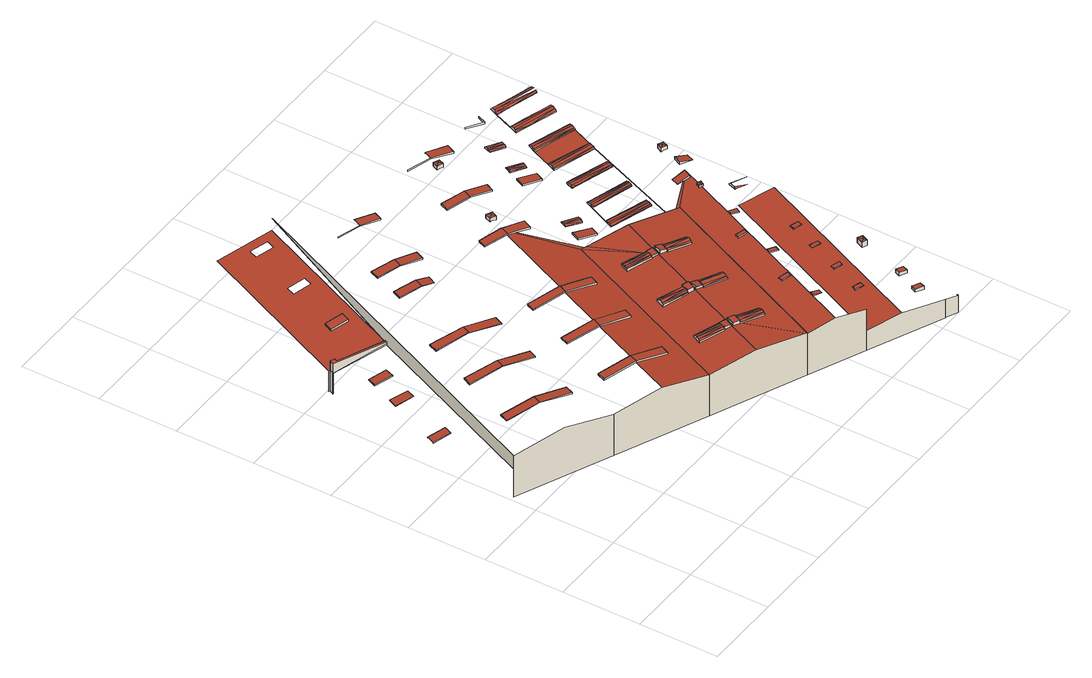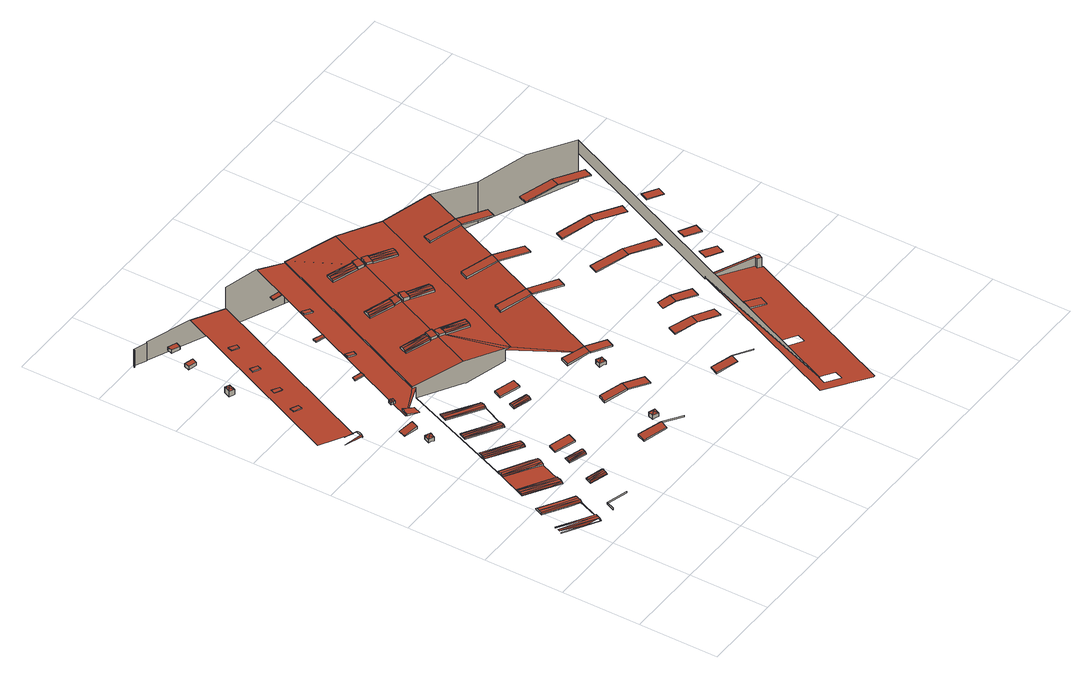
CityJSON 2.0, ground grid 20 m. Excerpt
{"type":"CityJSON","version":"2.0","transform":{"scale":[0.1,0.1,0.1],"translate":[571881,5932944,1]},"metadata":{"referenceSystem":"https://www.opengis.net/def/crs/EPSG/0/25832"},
"CityObjects":{
"building1":{"type":"Building","attributes":{"Grundfläche 2D":"26435.573661","Grundhöhe NN":"1.992"},"children":["building1-1","building1-2","building1-3","building1-4","building1-5","building1-6","building1-7","building1-8","building1-9","building1-10","building1-11","building1-12","building1-13","building1-14","building1-15","building1-16","building1-17","building1-18","building1-19","building1-20","building1-21","building1-22","building1-23","building1-24","building1-25","building1-26","building1-27","building1-28"],"geometry":[{"type":"MultiSurface","lod":"3","boundaries":[[[0,1,2,3,4]],[[5,6,3,2]],[[7,8,6,5,9]],[[1,9,5,2]],[[10,11,12,13,14,15]],[[16,17,18,19]],[[20,21,18,17,22]],[[16,19,23,24,25]],[[19,18,21,23]],[[26,27,28,29]],[[30,26,29,31]],[[26,30,32,27]],[[27,32,33,28]],[[32,30,31,33]],[[34,35,23,21]],[[34,21,20,36]],[[37,38,39,40]],[[23,35,41,24]],[[42,43,44,45]],[[38,46,47,39]],[[48,42,45,49]],[[50,51,52,53]],[[42,48,54,43]],[[55,56,52,51]],[[43,54,57,44]],[[55,58,59,56]],[[36,41,35,34]],[[39,47,60,40]],[[54,48,49,57]],[[61,37,40,60]],[[12,11,62,63,64]],[[63,51,65,64]],[[66,67,68,69]],[[70,47,46,71]],[[60,72,73,61]],[[74,75,76,77]],[[78,79,15,14,80]],[[72,60,47,70]],[[68,81,82,83,84,69]],[[85,82,81,68,67,86]],[[87,76,75,88]],[[71,73,72,70]],[[77,89,90,74]],[[77,76,87,89]],[[91,92,66,69,84,83]],[[93,94,95,96]],[[97,93,96,98]],[[93,97,99,94]],[[94,99,100,95]],[[88,101,102,103,87]],[[82,104,105,83]],[[106,107,89,87,103]],[[108,104,82,85,109]],[[99,97,98,100]],[[110,111,112,113]],[[114,115,116,90,89,107,106]],[[91,83,105,117,118]],[[62,119,63]],[[120,121,122,123,58,55,51,63,119,124],[125,126,127,128],[100,98,96,95],[129,130,131,132]],[[108,117,105,104]],[[102,114,106,103]],[[133,110,113,134]],[[111,135,136,112]],[[111,110,133,135]],[[137,138,139,140]],[[141,137,140,142]],[[137,141,143,138]],[[138,143,144,139]],[[134,145,146,133]],[[142,147,141]],[[148,149,135,133,146]],[[136,135,149,148,150,151]],[[152,153,154,155,156,157,158]],[[159,160,161,162]],[[163,158,157]],[[164,165,166,167]],[[168,143,141,147,169]],[[152,170,153]],[[144,143,168]],[[171,154,153]],[[152,158,172]],[[163,157,156,173]],[[174,166,165,175]],[[161,176,177,162]],[[154,178,179,155]],[[170,171,153]],[[172,158,163]],[[176,161,160,180]],[[171,178,154]],[[181,182,78,80,183,184,185]],[[162,177,186,159]],[[167,166,174,187]],[[145,150,148,146]],[[152,172,170]],[[188,189,190,191,192,193,194,180,136,151,150,145,134,116,115,114,102,101,88,79,78,195,196]],[[197,164,167,187]],[[170,172,163,173,179,178,171]],[[198,177,176]],[[199,200,174,175,201]],[[174,200,202,187]],[[203,204,205,206]],[[207,208,205,204]],[[187,202,209,197]],[[210,211,212,213,214,215,203,206,205,208]],[[216,181,217]],[[180,194,193,218,219,176]],[[203,215,216,217,220,221,207,204]],[[222,208,207]],[[208,223,210]],[[223,211,210]],[[199,209,202,200]],[[224,212,211]],[[225,226,227,228,229,230,231]],[[222,223,208]],[[232,231,230]],[[190,186,177,198,233,234,192,191]],[[234,233,198,176,219,218]],[[235,225,231]],[[212,236,237,213]],[[229,238,239,230]],[[222,207,221]],[[226,240,227]],[[211,223,224]],[[226,225,235]],[[236,212,224]],[[193,192,234,218]],[[232,230,239]],[[241,231,232]],[[235,231,241]],[[223,222,221,220,237,236,224]],[[242,243,244,245]],[[246,228,227,240]],[[226,235,247]],[[248,232,239,238]],[[226,247,240]],[[182,249,250,251,252,253,254,255,256,257,258,259,195,78],[173,156,155,179],[246,248,238,229,228]],[[260,261,262,244,243]],[[263,184,183,264,265,266]],[[267,268,269,270]],[[271,272,273,274,275,276,277,278]],[[279,280,244,262]],[[281,276,275]],[[282,283,284,280,279]],[[274,285,286,275]],[[287,288,289]],[[258,257,256,255,290,287,289,291]],[[281,292,277,276]],[[278,293,271]],[[290,294,287]],[[261,282,279,262]],[[188,295,296,269,268,189]],[[294,288,287]],[[270,297,298,267]],[[278,277,292]],[[299,289,288]],[[253,300,290,255,254]],[[281,275,286]],[[300,294,290]],[[293,301,271]],[[297,270,269,296,295,302]],[[303,250,249,182,181,185,304],[216,215,214,213,237,220,217,181],[273,272,305,306,285,274],[307,308,309,310,311]],[[305,272,271,301]],[[291,289,312]],[[278,292,293]],[[299,313,289]],[[299,288,294]],[[286,285,306,305,301,293,292,281]],[[297,302,314]],[[315,298,297,314]],[[188,196,316,317,318,319,320,295]],[[320,319,318,321,314,302,295]],[[312,289,313]],[[258,291,312,322,323,259]],[[316,196,195,324]],[[325,313,299,294,300,253,252,323,322]],[[323,252,251,250,326,195,259]],[[314,321,327,315]],[[325,322,312,313]],[[317,327,321,318]],[[250,303,326]],[[328,329,330,308,307,331,332]],[[333,334,335,336]],[[337,328,332]],[[328,338,329]],[[338,330,329]],[[332,331,339]],[[339,331,307,311]],[[185,184,340,304]],[[341,342,343,335,334,344]],[[337,338,328]],[[330,345,309,308]],[[338,345,330]],[[346,347,265,264,348]],[[332,339,349]],[[342,350,351,336,335,343]],[[337,332,349]],[[352,353,354,355]],[[356,357,333,336,351,350]],[[311,310,309,345,338,337,349,339]],[[303,304,340,358,359,360,361,362,324,195,326]],[[363,364,353,352]],[[363,352,355,365]],[[366,367,350,342]],[[353,364,368,354]],[[366,342,341,369]],[[350,367,370,356]],[[364,363,365,368]],[[369,370,367,366]],[[371,372,373,374]],[[375,376,377,378,379,380,381]],[[382,383,265,347]],[[384,377,376]],[[385,371,374,386]],[[387,385,386,388]],[[389,381,380,390]],[[391,392,393,394]],[[395,396,390,380,379,397]],[[376,398,384]],[[399,400,401,402,340,184,263,403]],[[378,377,384,404,405,406]],[[375,407,398,376]],[[378,408,409]],[[375,381,407]],[[410,411,412]],[[413,414,415,391]],[[416,417,409,408,412,411,418,419]],[[413,391,394,420]],[[389,390,396]],[[407,381,389]],[[419,421,416]],[[415,414,422,423]],[[424,425,426,427]],[[384,398,404]],[[428,411,410]],[[429,419,418]],[[429,421,419]],[[414,413,420,422]],[[407,389,396,395,405,404,398]],[[410,412,408,430,431,432]],[[433,434,425,424]],[[433,424,427,435]],[[418,411,436]],[[425,434,437,426]],[[438,439,417,416,421,440]],[[429,440,421]],[[441,442,443]],[[444,445,446,442,441,447,448,449]],[[446,445,444]],[[428,410,432]],[[436,411,428]],[[434,433,435,437]],[[429,418,436]],[[358,340,402,401,400,401,450]],[[448,451,449]],[[446,452,453,454,443,442]],[[447,455,448]],[[436,428,432,431,438,440,429]],[[456,451,448]],[[457,458,359]],[[451,459,460,444,449]],[[447,441,461]],[[441,443,461]],[[462,463,464,465,466,467,468]],[[456,459,451]],[[461,443,454]],[[469,470,468,467]],[[463,471,464]],[[447,461,455]],[[456,448,455]],[[466,472,473,469,467]],[[466,465,474]],[[475,463,462]],[[475,471,463]],[[462,468,470,476]],[[455,461,454,453,459,456]],[[477,478,479]],[[480,481,482,483,479,478,484,485,486,487]],[[465,464,471,457,488]],[[489,490,491,492,474,493,494]],[[486,495,487]],[[465,488,457,496,497,474]],[[470,469,473]],[[475,462,476]],[[498,499,494,493]],[[499,489,494]],[[491,490,500]],[[474,497,496,501,498,493]],[[471,475,457]],[[502,503,504,505,506]],[[470,473,458,457,475,476]],[[500,507,508,509,492,491]],[[490,510,500]],[[490,489,511]],[[501,499,498]],[[511,510,490]],[[512,513,514]],[[515,516,517,514,513,518,519,520]],[[503,521,522,504]],[[511,489,499]],[[508,496,457]],[[523,519,518]],[[517,524,525,526,512,514]],[[516,515,527]],[[528,507,500,510]],[[529,513,512]],[[529,523,518,513]],[[511,499,501,496,508,507,528]],[[528,510,511]],[[530,531,532,520,519]],[[533,534,535,536,527,537,538]],[[537,539,538]],[[540,541,515,520,532,531]],[[529,512,526]],[[538,542,533]],[[530,519,523]],[[539,542,538]],[[543,544,539,537,527,545]],[[523,529,526,525,540,531,530]],[[546,547,534]],[[534,533,548]],[[536,535,547,549,550,551]],[[548,546,534]],[[544,542,539]]],"semantics":{"surfaces":[{"type":"WallSurface"},{"type":"RoofSurface"}],"values":[0,1,0,0,0,0,0,0,1,0,0,1,0,0,1,0,0,0,0,0,0,0,1,0,0,0,0,1,0,0,0,0,0,0,0,0,0,1,1,0,0,0,0,1,0,0,0,1,0,0,1,1,0,0,0,0,0,0,1,0,0,0,0,1,0,0,1,0,0,0,1,0,0,0,1,0,1,1,0,1,1,0,0,1,0,1,1,0,1,0,0,1,0,1,1,0,0,1,0,1,1,1,0,0,1,0,0,1,1,1,0,1,0,1,1,0,1,1,0,0,1,1,1,1,1,0,1,1,1,0,0,0,1,0,1,1,0,0,0,0,1,1,0,0,1,0,1,1,1,0,0,1,0,1,1,0,1,1,1,1,1,0,1,1,1,1,0,1,0,0,1,1,0,1,0,1,0,1,0,1,0,0,1,1,1,1,0,0,0,1,0,1,0,1,1,1,0,0,0,0,1,0,1,0,0,0,0,0,0,0,1,1,0,0,1,0,0,1,1,0,1,1,1,1,1,0,0,1,1,1,0,0,1,1,1,1,0,0,0,1,0,1,0,0,1,1,0,1,1,1,0,1,1,1,0,1,0,1,1,0,1,1,0,1,1,1,1,1,1,0,1,1,1,1,0,1,0,0,0,1,1,1,1,1,1,1,0,1,0,0,0,1,1,1,1,1,0,0,1,1,1,0,1,1,1,1,0,1,1,0,1,0,1,1,1,1,0,0,1,1,0,1,1]}}]},
"building1-1":{"type":"BuildingInstallation","parents":["building1"],"geometry":[{"type":"MultiSurface","lod":"3","boundaries":[[[552,553,554,555,556,557]],[[63,119,553,552]],[[554,553,119,558]],[[555,554,558,559]],[[559,55,556,555]],[[55,51,557,556]],[[63,552,557,51]]],"semantics":{"surfaces":[{"type":"RoofSurface"},{"type":"WallSurface"}],"values":[0,1,1,1,1,1,1]}}]},
"building1-2":{"type":"BuildingInstallation","parents":["building1"],"geometry":[{"type":"MultiSurface","lod":"3","boundaries":[[[560,561,562,563]],[[564,565,561,560]],[[565,566,562,561]],[[566,567,563,562]],[[567,564,560,563]]],"semantics":{"surfaces":[{"type":"RoofSurface"},{"type":"WallSurface"}],"values":[0,1,1,1,1]}}]},
"building1-3":{"type":"BuildingInstallation","parents":["building1"],"geometry":[{"type":"MultiSurface","lod":"3","boundaries":[[[568,569,570,571,572,573]],[[574,575,569,568]],[[575,576,570,569]],[[576,577,571,570]],[[573,572,571,577,578]],[[578,574,568,573]]],"semantics":{"surfaces":[{"type":"RoofSurface"},{"type":"WallSurface"}],"values":[0,1,1,1,1,1]}}]},
"building1-4":{"type":"BuildingInstallation","parents":["building1"],"geometry":[{"type":"MultiSurface","lod":"3","boundaries":[[[579,580,581,582,583,584]],[[246,240,580,579,585]],[[240,247,235,241,232,582,581,580]],[[586,583,582,232,248]],[[585,579,584,583,586,587]]],"semantics":{"surfaces":[{"type":"RoofSurface"},{"type":"WallSurface"}],"values":[0,1,1,1,1]}}]},
"building1-5":{"type":"BuildingInstallation","parents":["building1"],"geometry":[{"type":"MultiSurface","lod":"3","boundaries":[[[588,589,590]],[[588,591,592,589]],[[593,594,588,590]],[[594,595,591,588]],[[592,591,595,596]],[[593,590,589,592,596,597]]],"semantics":{"surfaces":[{"type":"RoofSurface"},{"type":"WallSurface"}],"values":[0,0,1,1,1,1]}}]},
"building1-6":{"type":"BuildingInstallation","parents":["building1"],"geometry":[{"type":"MultiSurface","lod":"3","boundaries":[[[598,599,600,601]],[[601,600,602,603]],[[598,601,603,604]],[[604,605,599,598]],[[605,602,600,599]]],"semantics":{"surfaces":[{"type":"RoofSurface"},{"type":"WallSurface"}],"values":[0,1,1,1,1]}}]},
"building1-7":{"type":"BuildingInstallation","parents":["building1"],"geometry":[{"type":"MultiSurface","lod":"3","boundaries":[[[606,607,608,609,610,611,612]],[[610,609,608,613,614]],[[615,612,611,610,614,251]],[[615,616,606,612]],[[606,616,613,608,607]]],"semantics":{"surfaces":[{"type":"RoofSurface"},{"type":"WallSurface"}],"values":[0,1,1,1,1]}}]},
"building1-8":{"type":"BuildingInstallation","parents":["building1"],"geometry":[{"type":"MultiSurface","lod":"3","boundaries":[[[617,618,619]],[[619,618,620]],[[621,618,617]],[[620,618,621]],[[622,623,617,619]],[[624,621,617,623,625]],[[620,621,624,626]],[[622,619,620,626,627]]],"semantics":{"surfaces":[{"type":"RoofSurface"},{"type":"WallSurface"}],"values":[0,0,0,0,1,1,1,1]}}]},
"building1-9":{"type":"BuildingInstallation","parents":["building1"],"geometry":[{"type":"MultiSurface","lod":"3","boundaries":[[[628,629,630,631]],[[631,630,632,633]],[[628,631,633,634]],[[634,635,629,628]],[[630,629,635,632]]],"semantics":{"surfaces":[{"type":"RoofSurface"},{"type":"WallSurface"}],"values":[0,1,1,1,1]}}]},
"building1-10":{"type":"BuildingInstallation","parents":["building1"],"geometry":[{"type":"MultiSurface","lod":"3","boundaries":[[[636,637,638,639,640,641]],[[642,643,636,641]],[[637,636,643,644,639,638]],[[644,645,640,639]],[[645,642,641,640]]],"semantics":{"surfaces":[{"type":"RoofSurface"},{"type":"WallSurface"}],"values":[0,1,1,1,1]}}]},
"building1-11":{"type":"BuildingInstallation","parents":["building1"],"geometry":[{"type":"MultiSurface","lod":"3","boundaries":[[[646,647,648,649]],[[649,648,650,651]],[[651,652,646,649]],[[652,653,647,646]],[[648,647,653,650]]],"semantics":{"surfaces":[{"type":"RoofSurface"},{"type":"WallSurface"}],"values":[0,1,1,1,1]}}]},
"building1-12":{"type":"BuildingInstallation","parents":["building1"],"geometry":[{"type":"MultiSurface","lod":"3","boundaries":[[[654,655,656,657]],[[657,656,658,659]],[[654,657,659,660]],[[655,654,660,661]],[[656,655,661,658]]],"semantics":{"surfaces":[{"type":"RoofSurface"},{"type":"WallSurface"}],"values":[0,1,1,1,1]}}]},
"building1-13":{"type":"BuildingInstallation","parents":["building1"],"geometry":[{"type":"MultiSurface","lod":"3","boundaries":[[[662,663,664]],[[665,662,664,666]],[[667,665,666]],[[667,668,669]],[[667,669,670]],[[667,670,665]],[[662,671,663]],[[666,664,663,672,673,668,667]],[[673,674,669,668]],[[674,675,676,671,662,665,670,669]],[[676,672,663,671]]],"semantics":{"surfaces":[{"type":"RoofSurface"},{"type":"WallSurface"}],"values":[0,0,0,0,0,0,0,1,1,1,1]}}]},
"building1-14":{"type":"BuildingInstallation","parents":["building1"],"geometry":[{"type":"MultiSurface","lod":"3","boundaries":[[[677,678,679,680]],[[680,679,681,682]],[[677,680,682,683]],[[678,677,683,684]],[[679,678,684,681]]],"semantics":{"surfaces":[{"type":"RoofSurface"},{"type":"WallSurface"}],"values":[0,1,1,1,1]}}]},
"building1-15":{"type":"BuildingInstallation","parents":["building1"],"geometry":[{"type":"MultiSurface","lod":"3","boundaries":[[[685,686,687,688]],[[688,687,689,690]],[[685,688,690,691]],[[686,685,691,692]],[[687,686,692,689]]],"semantics":{"surfaces":[{"type":"RoofSurface"},{"type":"WallSurface"}],"values":[0,1,1,1,1]}}]},
"building1-16":{"type":"BuildingInstallation","parents":["building1"],"geometry":[{"type":"MultiSurface","lod":"3","boundaries":[[[693,694,695]],[[695,694,696]],[[697,694,693]],[[696,694,697]],[[693,695,698,699]],[[700,697,693,699,701]],[[696,697,700,702]],[[698,695,696,702,703]]],"semantics":{"surfaces":[{"type":"RoofSurface"},{"type":"WallSurface"}],"values":[0,0,0,0,1,1,1,1]}}]},
"building1-17":{"type":"BuildingInstallation","parents":["building1"],"geometry":[{"type":"MultiSurface","lod":"3","boundaries":[[[704,705,706,707]],[[707,706,708,709]],[[704,707,709,710]],[[705,704,710,711]],[[706,705,711,708]]],"semantics":{"surfaces":[{"type":"RoofSurface"},{"type":"WallSurface"}],"values":[0,1,1,1,1]}}]},
"building1-18":{"type":"BuildingInstallation","parents":["building1"],"geometry":[{"type":"MultiSurface","lod":"3","boundaries":[[[712,713,714,715]],[[715,714,716,717]],[[712,715,717,718]],[[713,712,718,719]],[[714,713,719,716]]],"semantics":{"surfaces":[{"type":"RoofSurface"},{"type":"WallSurface"}],"values":[0,1,1,1,1]}}]},
"building1-19":{"type":"BuildingInstallation","parents":["building1"],"geometry":[{"type":"MultiSurface","lod":"3","boundaries":[[[720,721,722,723]],[[723,722,724,725]],[[725,726,720,723]],[[726,727,721,720]],[[722,721,727,724]]],"semantics":{"surfaces":[{"type":"RoofSurface"},{"type":"WallSurface"}],"values":[0,1,1,1,1]}}]},
"building1-20":{"type":"BuildingInstallation","parents":["building1"],"geometry":[{"type":"MultiSurface","lod":"3","boundaries":[[[728,729,730,731]],[[732,733,731,730]],[[728,731,733,734]],[[734,735,729,728]],[[730,729,735,732]]],"semantics":{"surfaces":[{"type":"RoofSurface"},{"type":"WallSurface"}],"values":[0,1,1,1,1]}}]},
"building1-21":{"type":"BuildingInstallation","parents":["building1"],"geometry":[{"type":"MultiSurface","lod":"3","boundaries":[[[736,737,738]],[[738,737,739]],[[740,737,736]],[[739,737,740]],[[741,742,736,738]],[[742,743,740,736]],[[743,744,739,740]],[[744,741,738,739]]],"semantics":{"surfaces":[{"type":"RoofSurface"},{"type":"WallSurface"}],"values":[0,0,0,0,1,1,1,1]}}]},
"building1-22":{"type":"BuildingInstallation","parents":["building1"],"geometry":[{"type":"MultiSurface","lod":"3","boundaries":[[[745,746,747]],[[748,749,750,746,745]],[[751,746,750]],[[752,747,746,751]],[[753,754,745,747]],[[755,750,749,748,745,754,403,756]],[[755,757,751,750]],[[751,757,399,752]],[[399,753,747,752]]],"semantics":{"surfaces":[{"type":"RoofSurface"},{"type":"WallSurface"}],"values":[0,0,0,0,1,1,1,1,1]}}]},
"building1-23":{"type":"BuildingInstallation","parents":["building1"],"geometry":[{"type":"MultiSurface","lod":"3","boundaries":[[[758,759,760]],[[761,762,758]],[[763,759,758]],[[758,762,763]],[[764,765,761]],[[761,765,762]],[[766,765,764]],[[763,762,767]],[[762,765,767]],[[768,769,770,764,761,758,760]],[[770,771,766,764]],[[767,765,766,771,772,759,763]],[[772,768,760,759]]],"semantics":{"surfaces":[{"type":"RoofSurface"},{"type":"WallSurface"}],"values":[0,0,0,0,0,0,0,0,0,1,1,1,1]}}]},
"building1-24":{"type":"BuildingInstallation","parents":["building1"],"geometry":[{"type":"MultiSurface","lod":"3","boundaries":[[[773,774,775,776]],[[777,778,776,775]],[[773,776,778,779]],[[779,780,774,773]],[[775,774,780,777]]],"semantics":{"surfaces":[{"type":"RoofSurface"},{"type":"WallSurface"}],"values":[0,1,1,1,1]}}]},
"building1-25":{"type":"BuildingInstallation","parents":["building1"],"geometry":[{"type":"MultiSurface","lod":"3","boundaries":[[[781,782,783,784,785,786,787]],[[787,788,781]],[[789,785,784,783,782,450,402]],[[788,787,786,785,789,401]]],"semantics":{"surfaces":[{"type":"RoofSurface"},{"type":"WallSurface"}],"values":[0,1,1,1]}}]},
"building1-26":{"type":"BuildingInstallation","parents":["building1"],"geometry":[{"type":"MultiSurface","lod":"3","boundaries":[[[790,791,792]],[[793,791,790]],[[794,790,792]],[[795,796,797]],[[798,796,795]],[[799,796,798]],[[794,796,799]],[[794,799,790]],[[794,792,791,800,801,797,796]],[[801,802,795,797]],[[802,803,804,793,790,799,798,795]],[[804,800,791,793]]],"semantics":{"surfaces":[{"type":"RoofSurface"},{"type":"WallSurface"}],"values":[0,0,0,0,0,0,0,0,1,1,1,1]}}]},
"building1-27":{"type":"BuildingInstallation","parents":["building1"],"geometry":[{"type":"MultiSurface","lod":"3","boundaries":[[[805,806,807,808]],[[808,807,809,810]],[[810,811,805,808]],[[806,805,811,812]],[[812,809,807,806]]],"semantics":{"surfaces":[{"type":"RoofSurface"},{"type":"WallSurface"}],"values":[0,1,1,1,1]}}]},
"building1-28":{"type":"BuildingInstallation","parents":["building1"],"geometry":[{"type":"MultiSurface","lod":"3","boundaries":[[[813,814,815]],[[815,814,816]],[[817,814,813]],[[816,814,817]],[[818,819,813,815]],[[820,821,817,813,819]],[[816,817,821,822]],[[823,818,815,816,822]]],"semantics":{"surfaces":[{"type":"RoofSurface"},{"type":"WallSurface"}],"values":[0,0,0,0,1,1,1,1]}}]}
},
"vertices":[
[32,657,79],[47,651,81],[47,651,83],[5,669,77],[5,669,75],[56,671,83],[14,689,77],[45,676,79],[14,689,75],[56,671,81],[134,412,146],[13,465,126],[13,465,89],[13,465,10],[250,361,10],[250,361,126],[106,560,133],[97,538,133],[97,538,135],[106,560,135],[175,504,146],[175,504,147],[104,535,134],[184,525,147],[184,525,146],[124,552,136],[65,805,77],[75,827,77],[75,827,75],[65,805,75],[108,787,82],[108,787,81],[117,808,82],[117,808,81],[252,470,136],[261,491,136],[252,470,133],[166,694,133],[156,673,133],[156,673,135],[166,694,135],[261,491,133],[99,882,77],[108,903,77],[108,903,75],[99,882,75],[234,638,146],[234,638,147],[141,863,83],[141,863,81],[91,985,68],[92,984,68],[92,984,10],[91,985,10],[150,885,83],[97,996,68],[97,996,10],[150,885,81],[94,997,68],[94,997,10],[244,659,147],[244,659,146],[402,1345,126],[218,928,91],[218,928,87],[102,979,70],[220,818,133],[211,796,133],[211,796,136],[220,818,136],[312,605,135],[312,605,133],[321,625,135],[321,625,133],[337,458,133],[328,437,133],[328,437,137],[337,458,137],[475,261,126],[363,310,146],[475,261,10],[289,762,147],[289,761,147],[299,783,147],[298,783,147],[289,761,146],[289,762,146],[404,404,149],[404,404,146],[413,425,149],[413,425,146],[299,783,146],[298,783,146],[200,1060,83],[210,1082,83],[210,1082,79],[200,1060,79],[240,1042,91],[240,1042,86],[250,1064,91],[250,1064,86],[471,374,134],[478,371,133],[478,371,137],[365,727,136],[375,749,136],[488,392,137],[414,425,149],[365,727,133],[359,730,134],[387,571,136],[396,592,136],[396,592,133],[387,571,133],[488,392,133],[469,400,136],[414,425,146],[375,749,133],[366,753,134],[220,933,91],[403,1347,91],[277,1403,68],[276,1402,68],[274,1403,68],[402,1345,91],[329,1354,79],[370,1336,86],[361,1315,86],[320,1333,79],[260,1196,79],[269,1218,79],[310,1200,86],[301,1179,86],[463,537,149],[463,537,146],[473,559,149],[473,559,146],[314,957,140],[324,979,140],[324,979,138],[314,957,138],[365,934,147],[365,934,146],[375,956,147],[375,956,146],[538,505,133],[538,505,139],[395,921,141],[547,526,139],[483,554,147],[547,526,133],[483,554,144],[555,345,139],[558,351,138],[560,357,135],[560,357,131],[550,334,131],[550,334,135],[552,339,138],[451,715,133],[442,695,133],[442,695,137],[451,715,137],[608,308,142],[354,1057,137],[345,1035,137],[345,1035,140],[354,1057,140],[406,942,141],[402,935,141],[613,319,145],[616,325,144],[611,313,144],[608,308,138],[399,1011,147],[399,1011,146],[519,662,149],[527,682,149],[618,330,142],[618,330,138],[519,662,146],[705,161,128],[587,212,140],[708,160,10],[708,160,125],[708,160,128],[527,682,146],[409,1033,147],[614,874,146],[613,874,146],[528,682,146],[595,652,134],[602,649,133],[592,629,133],[576,636,136],[680,727,126],[633,866,142],[409,1033,146],[528,682,149],[452,988,137],[452,988,141],[437,995,139],[462,1010,141],[646,292,142],[648,291,141],[647,294,143],[647,294,142],[649,291,141],[648,296,144],[462,1010,137],[651,303,145],[653,309,144],[656,314,142],[656,314,138],[647,294,138],[646,292,138],[648,291,138],[649,291,138],[592,629,138],[576,636,140],[704,267,132],[704,267,136],[706,271,138],[709,277,140],[712,284,138],[614,479,140],[616,485,138],[619,490,136],[619,490,131],[609,468,131],[609,468,136],[611,472,138],[669,444,142],[595,652,139],[602,649,138],[673,453,145],[714,289,136],[714,289,132],[668,442,138],[668,442,141],[678,464,141],[670,447,145],[413,1181,138],[465,1158,146],[465,1158,147],[413,1181,140],[678,464,138],[676,459,145],[669,444,138],[635,320,140],[744,567,140],[735,591,138],[734,592,138],[726,573,138],[683,592,133],[667,599,131],[669,602,131],[674,615,131],[677,620,131],[733,595,138],[483,1150,143],[515,1137,137],[515,1137,141],[774,130,138],[848,98,10],[848,98,65],[848,98,125],[570,918,137],[561,898,137],[561,898,141],[570,918,141],[715,448,141],[715,448,138],[710,438,138],[705,426,138],[705,426,141],[707,430,143],[710,438,145],[712,443,143],[524,1158,141],[474,1180,147],[765,406,138],[524,1158,137],[490,1173,143],[474,1180,146],[763,401,132],[763,401,135],[669,602,138],[672,609,138],[674,615,138],[667,599,137],[677,620,136],[768,413,140],[771,419,138],[728,578,144],[614,874,149],[613,874,149],[623,896,149],[623,896,146],[730,583,146],[726,573,142],[773,423,135],[623,894,149],[793,677,140],[914,624,128],[773,423,132],[768,413,132],[763,557,138],[772,578,138],[830,553,132],[823,536,132],[821,532,132],[733,595,142],[733,590,144],[623,895,149],[623,895,146],[635,865,142],[668,850,136],[668,850,142],[635,865,146],[633,866,146],[678,872,142],[735,594,142],[735,594,138],[693,721,124],[734,592,143],[693,721,128],[678,872,136],[768,568,146],[770,574,144],[772,578,142],[763,557,142],[765,562,144],[630,1056,137],[621,1034,137],[621,1034,140],[630,1056,140],[826,543,141],[829,550,138],[821,532,135],[914,624,125],[675,1011,146],[675,1011,149],[674,1011,149],[674,1011,146],[830,553,135],[1034,15,62],[932,61,74],[1034,15,10],[823,536,138],[684,1032,149],[683,1032,149],[740,773,94],[749,795,94],[749,795,90],[740,773,90],[684,1032,146],[683,1032,146],[905,628,124],[905,628,93],[793,677,78],[786,680,77],[693,721,93],[785,753,86],[794,774,86],[785,753,82],[729,988,141],[738,1008,141],[794,774,82],[729,988,136],[738,1008,136],[1065,2,57],[1035,16,61],[1035,16,10],[1065,2,10],[832,756,83],[835,761,83],[837,765,80],[837,765,78],[828,745,78],[828,745,80],[830,750,82],[1137,525,74],[1053,562,65],[840,763,81],[1067,6,57],[1067,6,10],[1068,5,57],[1068,5,10],[924,706,93],[830,744,80],[738,1154,149],[685,1179,141],[685,1179,137],[738,1154,146],[922,702,91],[922,702,93],[830,744,78],[929,718,93],[994,627,138],[1014,673,138],[1009,670,137],[990,661,135],[989,616,138],[931,722,93],[931,722,91],[840,763,79],[927,712,94],[860,815,78],[864,824,78],[866,812,80],[862,819,83],[860,815,80],[792,1130,141],[802,1151,141],[748,1175,149],[868,833,80],[868,833,78],[864,824,83],[866,829,83],[792,1130,136],[876,829,81],[802,1151,136],[748,1175,146],[828,974,94],[838,996,94],[838,996,90],[828,974,90],[956,777,94],[961,788,94],[866,812,79],[954,774,91],[954,774,93],[874,954,86],[884,975,86],[874,954,82],[958,783,95],[884,975,82],[962,792,91],[876,829,79],[962,792,93],[893,891,83],[891,887,80],[904,881,82],[900,907,78],[898,903,78],[891,887,78],[896,898,84],[898,903,83],[900,907,80],[987,662,134],[914,901,82],[904,881,80],[986,844,92],[986,844,93],[992,856,95],[994,861,94],[1025,931,92],[1024,929,92],[995,865,92],[914,901,80],[988,849,94],[925,963,84],[928,969,83],[930,974,82],[930,974,78],[921,953,78],[921,953,82],[922,957,83],[938,945,84],[1018,915,95],[949,965,84],[938,945,81],[1016,911,92],[951,1023,78],[1024,929,95],[1021,923,96],[1098,569,90],[1071,586,95],[1069,581,92],[1077,602,90],[1075,598,90],[1074,595,90],[1069,581,90],[1073,592,96],[1074,595,96],[1075,598,95],[1077,602,92],[949,965,81],[956,1034,84],[959,1040,84],[961,1044,81],[961,1044,78],[951,1023,82],[953,1028,83],[1119,584,89],[1047,981,92],[975,1013,82],[975,1013,85],[1049,985,95],[986,1033,84],[1047,981,94],[964,1165,82],[968,1164,81],[968,1164,86],[922,1184,94],[922,1184,90],[1056,1002,93],[1056,1002,92],[986,1033,82],[1054,999,95],[1052,992,96],[1011,1079,84],[984,1096,83],[982,1092,81],[991,1113,78],[990,1109,78],[982,1092,78],[987,1102,84],[990,1109,84],[991,1113,80],[977,1186,81],[977,1186,86],[1083,1063,97],[1011,1079,82],[1077,1050,91],[1077,1050,93],[1011,1161,78],[1055,999,95],[1079,1055,96],[1085,1069,96],[1086,1071,93],[1022,1100,85],[1016,1171,84],[1019,1178,84],[1020,1182,79],[1020,1182,78],[1011,1161,79],[1013,1165,83],[1047,1146,84],[1086,1071,91],[1022,1100,82],[1110,1125,95],[1107,1120,91],[1107,1120,93],[1047,1146,83],[1115,1137,95],[1058,1166,84],[1113,1132,96],[1116,1141,93],[1116,1141,91],[1058,1166,83],
[218,928,95],[220,933,95],[105,984,95],[108,991,95],[97,996,95],[92,984,95],[105,984,70],[108,991,70],
[624,303,146],[633,321,146],[618,328,144],[610,309,145],[624,303,140],[633,321,140],[618,328,138],[610,309,138],
[639,321,147],[637,316,147],[630,300,147],[645,293,146],[653,309,146],[655,314,146],[639,321,140],[637,316,140],[630,300,140],[645,293,138],[655,314,138],
[692,457,149],[678,464,147],[676,459,147],[669,444,147],[683,437,149],[692,456,149],[692,457,140],[683,437,140],[692,456,140],
[704,428,144],[689,435,146],[688,435,146],[713,447,143],[697,454,146],[688,435,140],[704,428,139],[713,447,139],[697,454,140],[689,435,140],
[833,203,135],[838,214,135],[817,223,139],[812,212,139],[817,223,137],[812,212,137],[833,203,134],[838,214,134],
[742,568,145],[743,570,145],[750,587,146],[736,593,144],[735,593,144],[735,591,144],[727,574,144],[750,587,140],[735,593,138],[727,574,138],[742,568,140],
[631,930,155],[641,934,158],[637,945,155],[652,938,155],[645,924,155],[637,945,145],[631,930,145],[645,924,144],[637,928,146],[652,938,144],[643,942,146],
[825,309,136],[821,298,136],[842,290,140],[846,300,140],[842,290,137],[846,300,137],[825,309,133],[821,298,133],
[762,558,147],[764,563,146],[767,569,146],[771,578,146],[756,585,148],[747,565,149],[747,565,140],[762,558,139],[771,578,139],[756,585,140],
[903,361,137],[907,371,137],[887,380,140],[882,371,140],[887,380,137],[882,371,137],[903,361,134],[907,371,134],
[965,181,74],[969,192,74],[950,200,72],[945,190,72],[950,200,70],[945,190,70],[965,181,72],[969,192,72],
[808,817,88],[770,837,91],[769,834,94],[806,812,88],[767,829,94],[765,824,94],[763,820,91],[801,803,85],[803,807,88],[809,820,84],[770,837,89],[763,820,89],[801,803,82],[803,807,82],[809,820,82],
[895,466,137],[891,457,137],[912,448,140],[916,458,140],[912,448,137],[916,458,137],[895,466,133],[891,457,133],
[1034,70,74],[1039,83,74],[1020,92,75],[1014,79,75],[1020,92,67],[1014,79,67],[1034,70,65],[1039,83,65],
[716,1123,155],[726,1127,158],[723,1137,155],[737,1131,155],[731,1117,155],[723,1137,145],[716,1123,145],[731,1117,144],[722,1120,146],[737,1131,144],[729,1135,146],
[984,278,72],[980,267,72],[999,259,74],[1004,270,74],[999,259,72],[1004,270,72],[984,278,70],[980,267,70],
[1061,131,73],[1066,144,74],[1047,152,76],[1041,139,76],[1047,152,67],[1041,139,67],[1061,131,65],[1066,144,65],
[965,503,136],[970,513,137],[949,522,140],[945,512,140],[949,522,138],[945,512,138],[965,503,134],[970,513,134],
[1018,356,71],[1014,346,71],[1034,337,73],[1038,348,73],[1034,337,72],[1038,348,72],[1018,356,70],[1014,346,70],
[1085,276,82],[1088,264,83],[1097,270,82],[1090,253,82],[1078,258,82],[1097,270,67],[1085,276,68],[1078,258,68],[1090,253,67],
[984,619,143],[992,622,144],[989,629,143],[989,616,143],[990,616,143],[994,615,143],[999,625,143],[994,627,143],[989,629,137],[984,619,137],[994,615,137],[990,616,138],[999,625,137],
[857,1035,94],[897,1021,85],[859,1039,91],[853,1025,94],[855,1031,94],[896,1018,87],[851,1022,91],[891,1008,87],[890,1005,85],[894,1013,88],[859,1039,89],[857,1035,89],[851,1022,89],[890,1005,83],[897,1021,83],
[1049,426,73],[1045,415,73],[1065,407,74],[1069,418,74],[1065,407,72],[1069,418,72],[1049,426,70],[1045,415,70],
[981,687,132],[973,668,132],[988,662,138],[990,661,138],[1002,655,143],[1009,670,143],[1011,674,143],[1011,674,137],[1002,655,137],
[929,1094,89],[892,1114,91],[891,1110,94],[931,1097,85],[889,1105,94],[923,1080,85],[886,1100,94],[885,1096,91],[925,1084,89],[927,1088,88],[892,1114,89],[885,1096,89],[923,1080,83],[925,1084,83],[931,1097,83],
[1060,685,133],[1067,704,133],[1036,717,144],[1028,698,144],[1036,717,137],[1028,698,137],[1060,685,132],[1067,704,132],
[1042,755,147],[1052,759,148],[1049,769,147],[1062,763,147],[1056,749,147],[1049,769,136],[1042,755,136],[1049,752,138],[1056,749,137],[1062,763,137],[1056,766,138]
]}
